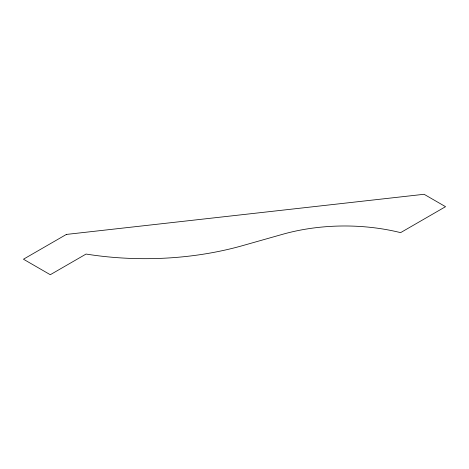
<?xml version="1.0" encoding="UTF-8"?>
<svg xmlns="http://www.w3.org/2000/svg" width="469" height="469" viewBox="0 0 469 469"><rect width="100%" height="100%" fill="white"/><g stroke="black" fill="none" stroke-linecap="round" stroke-linejoin="round"><path stroke-width="0.7" d="M66.393 234.424L23.45 259.216L50.289 274.717L86.073 254.051A221.474 127.867 0 0 0 242.637 245.621L282.614 234.301A141.069 81.448 0 0 1 400.59 232.642L445.55 206.682L424.082 194.283L66.393 234.424"/></g></svg>
